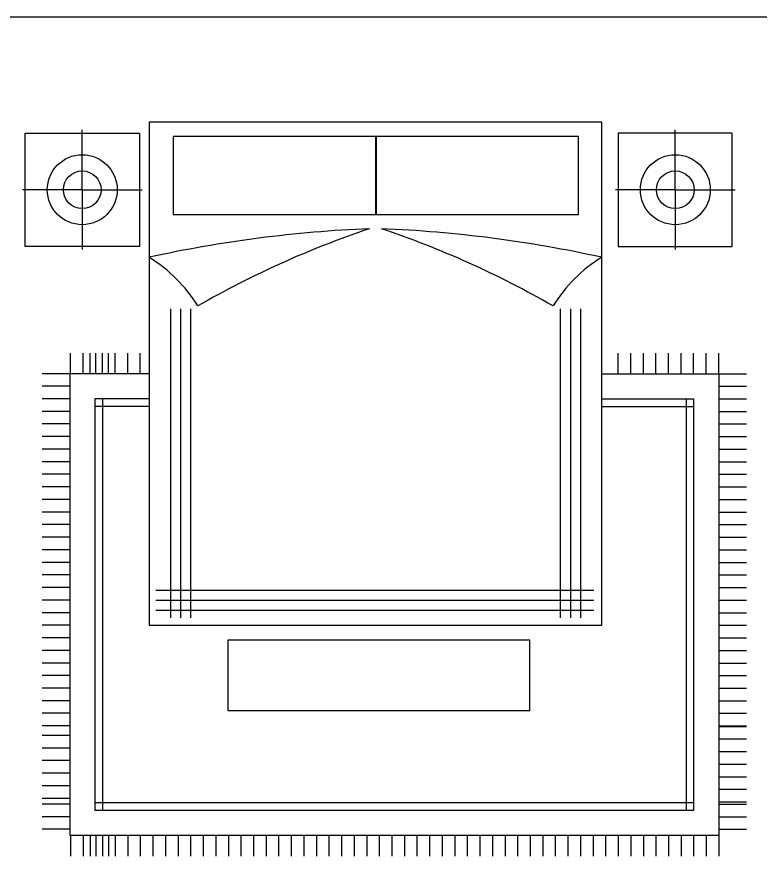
# Model space of a CAD drawing. Header units: millimetres. Extents: x 1787 to 68324, y 1435 to 30835.
# Drawn here: x 32910 to 35866, y 9540 to 12876 of the extents above; entities that cross this region are included whole.
import ezdxf

# ---------------------------------------------------------------- set-up
doc = ezdxf.new("R2010")
doc.units = ezdxf.units.MM
doc.layers.add('www.cad-blocks.net', color=7, linetype='Continuous')

# ---------------------------------------------------------------- blocks, each defined once
blk = doc.blocks.new('A$C51B40909')
for p, q in [((0.5038, 2.918, -0.1688), (0.5038, 0.918, -0.1688)), ((2.3038, 2.918, -0.1688), (0.5038, 2.918, -0.1688)), ((2.3038, 0.918, -0.1688), (2.3038, 2.918, -0.1688)), ((0.0114, 2.8739, -0.1688), (0.4654, 2.8739, -0.1688)), ((0.0114, 2.4239, -0.1688), (0.0114, 2.8739, -0.1688)), ((0.2381, 2.6492, -0.4387), (0.2381, 2.8873, -0.4387)), ((0.4654, 2.8739, -0.1688), (0.4654, 2.4239, -0.1688)), ((2.8227, 2.8739, -0.1688), (2.3687, 2.8739, -0.1688)), ((2.3687, 2.8739, -0.1688), (2.3687, 2.4239, -0.1688)), ((2.596, 2.6492, -0.4387), (2.596, 2.8873, -0.4387)), ((2.8227, 2.4239, -0.1688), (2.8227, 2.8739, -0.1688)), ((0.6002, 2.8613, -0.1688), (0.6002, 2.5502, -0.1688)), ((1.4075, 2.8613, -0.1688), (0.6002, 2.8613, -0.1688)), ((1.4035, 2.8613, -0.1688), (1.4035, 2.5502, -0.1688)), ((2.2108, 2.8613, -0.1688), (1.4035, 2.8613, -0.1688)), ((1.4075, 2.5502, -0.1688), (1.4075, 2.8613, -0.1688)), ((2.2108, 2.5502, -0.1688), (2.2108, 2.8613, -0.1688)), ((0.2381, 2.6492, -0.4387), (0, 2.6492, -0.4387)), ((0.2381, 2.6492, -0.4387), (0.4762, 2.6492, -0.4387)), ((0.2381, 2.6492, -0.4387), (0.2381, 2.4111, -0.4387)), ((2.596, 2.6492, -0.4387), (2.3579, 2.6492, -0.4387)), ((2.596, 2.6492, -0.4387), (2.596, 2.4111, -0.4387)), ((2.596, 2.6492, -0.4387), (2.8341, 2.6492, -0.4387)), ((0.6002, 2.5502, -0.1688), (1.4075, 2.5502, -0.1688)), ((1.4035, 2.5502, -0.1688), (2.2108, 2.5502, -0.1688)), ((0.4654, 2.4239, -0.1688), (0.0114, 2.4239, -0.1688)), ((2.3687, 2.4239, -0.1688), (2.8227, 2.4239, -0.1688)), ((0.5887, 2.1764, -0.1688), (0.5887, 0.9471, -0.1688)), ((0.6287, 2.1764, -0.1688), (0.6287, 0.9471, -0.1688)), ((0.6687, 2.1764, -0.1688), (0.6687, 0.9471, -0.1688)), ((2.1389, 2.1764, -0.1688), (2.1389, 0.9471, -0.1688)), ((2.1789, 2.1764, -0.1688), (2.1789, 0.9471, -0.1688)), ((2.2189, 2.1764, -0.1688), (2.2189, 0.9471, -0.1688)), ((0.192, 1.918, -0.1688), (0.192, 2, -0.1688)), ((0.242, 1.918, -0.1688), (0.242, 2, -0.1688)), ((0.269, 1.918, -0.1688), (0.269, 2, -0.1688)), ((0.292, 1.918, -0.1688), (0.292, 2, -0.1688)), ((0.319, 1.918, -0.1688), (0.319, 2, -0.1688)), ((0.342, 1.918, -0.1688), (0.342, 2, -0.1688)), ((0.369, 1.918, -0.1688), (0.369, 2, -0.1688)), ((0.419, 1.918, -0.1688), (0.419, 2, -0.1688)), ((0.469, 1.918, -0.1688), (0.469, 2, -0.1688)), ((2.369, 1.918, -0.1688), (2.369, 2, -0.1688)), ((2.419, 1.918, -0.1688), (2.419, 2, -0.1688)), ((2.469, 1.918, -0.1688), (2.469, 2, -0.1688)), ((2.519, 1.918, -0.1688), (2.519, 2, -0.1688)), ((2.569, 1.918, -0.1688), (2.569, 2, -0.1688)), ((2.619, 1.918, -0.1688), (2.619, 2, -0.1688)), ((2.669, 1.918, -0.1688), (2.669, 2, -0.1688)), ((2.719, 1.918, -0.1688), (2.719, 2, -0.1688)), ((2.769, 1.918, -0.1688), (2.769, 2, -0.1688)), ((0.1881, 1.918, -0.1688), (0.0781, 1.918, -0.1688)), ((0.1881, 1.918, -0.1688), (0.1881, 0.082, -0.1688)), ((0.5038, 1.918, -0.1688), (0.1881, 1.918, -0.1688)), ((2.3038, 1.918, -0.1688), (2.769, 1.918, -0.1688)), ((2.769, 1.918, -0.1688), (2.769, 0.082, -0.1688)), ((2.769, 1.918, -0.1688), (2.879, 1.918, -0.1688)), ((0.1881, 1.868, -0.1688), (0.0781, 1.868, -0.1688)), ((2.769, 1.868, -0.1688), (2.879, 1.868, -0.1688)), ((0.1881, 1.818, -0.1688), (0.0781, 1.818, -0.1688)), ((0.2881, 1.818, -0.1688), (0.2881, 0.182, -0.1688)), ((0.5038, 1.818, -0.1688), (0.2881, 1.818, -0.1688)), ((0.3181, 1.818, -0.1688), (0.3181, 0.182, -0.1688)), ((2.3038, 1.818, -0.1688), (2.669, 1.818, -0.1688)), ((2.639, 1.818, -0.1688), (2.639, 0.182, -0.1688)), ((2.669, 1.818, -0.1688), (2.669, 0.182, -0.1688)), ((2.769, 1.818, -0.1688), (2.879, 1.818, -0.1688)), ((0.5038, 1.788, -0.1688), (0.2881, 1.788, -0.1688)), ((2.3038, 1.788, -0.1688), (2.669, 1.788, -0.1688)), ((0.1881, 1.768, -0.1688), (0.0781, 1.768, -0.1688)), ((2.769, 1.768, -0.1688), (2.879, 1.768, -0.1688)), ((0.1881, 1.718, -0.1688), (0.0781, 1.718, -0.1688)), ((2.769, 1.718, -0.1688), (2.879, 1.718, -0.1688)), ((0.1881, 1.668, -0.1688), (0.0781, 1.668, -0.1688)), ((2.769, 1.668, -0.1688), (2.879, 1.668, -0.1688)), ((0.1881, 1.618, -0.1688), (0.0781, 1.618, -0.1688)), ((2.769, 1.618, -0.1688), (2.879, 1.618, -0.1688)), ((0.1881, 1.568, -0.1688), (0.0781, 1.568, -0.1688)), ((2.769, 1.568, -0.1688), (2.879, 1.568, -0.1688)), ((0.1881, 1.518, -0.1688), (0.0781, 1.518, -0.1688)), ((2.769, 1.518, -0.1688), (2.879, 1.518, -0.1688)), ((0.1881, 1.468, -0.1688), (0.0781, 1.468, -0.1688)), ((2.769, 1.468, -0.1688), (2.879, 1.468, -0.1688)), ((0.1881, 1.418, -0.1688), (0.0781, 1.418, -0.1688)), ((2.769, 1.418, -0.1688), (2.879, 1.418, -0.1688)), ((0.1881, 1.368, -0.1688), (0.0781, 1.368, -0.1688)), ((2.769, 1.368, -0.1688), (2.879, 1.368, -0.1688)), ((0.1881, 1.318, -0.1688), (0.0781, 1.318, -0.1688)), ((2.769, 1.318, -0.1688), (2.879, 1.318, -0.1688)), ((0.1881, 1.268, -0.1688), (0.0781, 1.268, -0.1688)), ((2.769, 1.268, -0.1688), (2.879, 1.268, -0.1688)), ((0.1881, 1.218, -0.1688), (0.0781, 1.218, -0.1688)), ((2.769, 1.218, -0.1688), (2.879, 1.218, -0.1688)), ((0.1881, 1.168, -0.1688), (0.0781, 1.168, -0.1688)), ((2.769, 1.168, -0.1688), (2.879, 1.168, -0.1688)), ((0.1881, 1.118, -0.1688), (0.0781, 1.118, -0.1688)), ((2.769, 1.118, -0.1688), (2.879, 1.118, -0.1688)), ((0.1881, 1.068, -0.1688), (0.0781, 1.068, -0.1688)), ((2.769, 1.068, -0.1688), (2.879, 1.068, -0.1688)), ((0.531, 1.0574, -0.1688), (2.2724, 1.0574, -0.1688)), ((0.1881, 1.018, -0.1688), (0.0781, 1.018, -0.1688)), ((0.531, 1.0174, -0.1688), (2.2724, 1.0174, -0.1688)), ((2.769, 1.018, -0.1688), (2.879, 1.018, -0.1688)), ((0.1881, 0.968, -0.1688), (0.0781, 0.968, -0.1688)), ((0.531, 0.9774, -0.1688), (2.2724, 0.9774, -0.1688)), ((2.769, 0.968, -0.1688), (2.879, 0.968, -0.1688)), ((0.1881, 0.918, -0.1688), (0.0781, 0.918, -0.1688)), ((0.5038, 0.918, -0.1688), (2.3038, 0.918, -0.1688)), ((2.769, 0.918, -0.1688), (2.879, 0.918, -0.1688)), ((0.1881, 0.868, -0.1688), (0.0781, 0.868, -0.1688)), ((2.769, 0.868, -0.1688), (2.879, 0.868, -0.1688)), ((0.817, 0.8591, -0.1688), (0.817, 0.5791, -0.1688)), ((2.017, 0.8591, -0.1688), (0.817, 0.8591, -0.1688)), ((2.017, 0.5791, -0.1688), (2.017, 0.8591, -0.1688)), ((0.1881, 0.818, -0.1688), (0.0781, 0.818, -0.1688)), ((2.769, 0.818, -0.1688), (2.879, 0.818, -0.1688)), ((0.1881, 0.768, -0.1688), (0.0781, 0.768, -0.1688)), ((2.769, 0.768, -0.1688), (2.879, 0.768, -0.1688)), ((0.1881, 0.718, -0.1688), (0.0781, 0.718, -0.1688)), ((2.769, 0.718, -0.1688), (2.879, 0.718, -0.1688)), ((0.1881, 0.668, -0.1688), (0.0781, 0.668, -0.1688)), ((2.769, 0.668, -0.1688), (2.879, 0.668, -0.1688)), ((0.1881, 0.618, -0.1688), (0.0781, 0.618, -0.1688)), ((2.769, 0.618, -0.1688), (2.879, 0.618, -0.1688)), ((0.1881, 0.568, -0.1688), (0.0781, 0.568, -0.1688)), ((0.817, 0.5791, -0.1688), (2.017, 0.5791, -0.1688)), ((2.769, 0.568, -0.1688), (2.879, 0.568, -0.1688)), ((0.1881, 0.518, -0.1688), (0.0781, 0.518, -0.1688)), ((2.769, 0.518, -0.1688), (2.879, 0.518, -0.1688)), ((2.769, 0.516, -0.1688), (2.879, 0.516, -0.1688)), ((0.1881, 0.48, -0.1688), (0.0781, 0.48, -0.1688)), ((2.769, 0.466, -0.1688), (2.879, 0.466, -0.1688)), ((0.1881, 0.43, -0.1688), (0.0781, 0.43, -0.1688)), ((2.769, 0.416, -0.1688), (2.879, 0.416, -0.1688)), ((0.1881, 0.38, -0.1688), (0.0781, 0.38, -0.1688)), ((2.769, 0.366, -0.1688), (2.879, 0.366, -0.1688)), ((0.1881, 0.33, -0.1688), (0.0781, 0.33, -0.1688)), ((2.769, 0.316, -0.1688), (2.879, 0.316, -0.1688)), ((0.1881, 0.28, -0.1688), (0.0781, 0.28, -0.1688)), ((2.769, 0.266, -0.1688), (2.879, 0.266, -0.1688)), ((0.1881, 0.23, -0.1688), (0.0781, 0.23, -0.1688)), ((0.1881, 0.207, -0.1688), (0.0781, 0.207, -0.1688)), ((0.1881, 0.207, -0.1688), (0.0781, 0.207, -0.1688)), ((2.669, 0.212, -0.1688), (0.2881, 0.212, -0.1688)), ((2.769, 0.216, -0.1688), (2.879, 0.216, -0.1688)), ((2.769, 0.207, -0.1688), (2.879, 0.207, -0.1688)), ((2.769, 0.207, -0.1688), (2.879, 0.207, -0.1688)), ((2.669, 0.182, -0.1688), (0.2881, 0.182, -0.1688)), ((0.1881, 0.157, -0.1688), (0.0781, 0.157, -0.1688)), ((2.769, 0.157, -0.1688), (2.879, 0.157, -0.1688)), ((0.1881, 0.107, -0.1688), (0.0781, 0.107, -0.1688)), ((2.769, 0.107, -0.1688), (2.879, 0.107, -0.1688)), ((2.769, 0.082, -0.1688), (0.1881, 0.082, -0.1688)), ((0.192, 0.082, -0.1688), (0.192, 0, -0.1688)), ((0.242, 0.082, -0.1688), (0.242, 0, -0.1688)), ((0.269, 0.082, -0.1688), (0.269, 0, -0.1688)), ((0.292, 0.082, -0.1688), (0.292, 0, -0.1688)), ((0.319, 0.082, -0.1688), (0.319, 0, -0.1688)), ((0.342, 0.082, -0.1688), (0.342, 0, -0.1688)), ((0.369, 0.082, -0.1688), (0.369, 0, -0.1688)), ((0.419, 0.082, -0.1688), (0.419, 0, -0.1688)), ((0.469, 0.082, -0.1688), (0.469, 0, -0.1688)), ((0.519, 0.082, -0.1688), (0.519, 0, -0.1688)), ((0.569, 0.082, -0.1688), (0.569, 0, -0.1688)), ((0.619, 0.082, -0.1688), (0.619, 0, -0.1688)), ((0.669, 0.082, -0.1688), (0.669, 0, -0.1688)), ((0.719, 0.082, -0.1688), (0.719, 0, -0.1688)), ((0.769, 0.082, -0.1688), (0.769, 0, -0.1688)), ((0.819, 0.082, -0.1688), (0.819, 0, -0.1688)), ((0.869, 0.082, -0.1688), (0.869, 0, -0.1688)), ((0.919, 0.082, -0.1688), (0.919, 0, -0.1688)), ((0.969, 0.082, -0.1688), (0.969, 0, -0.1688)), ((1.019, 0.082, -0.1688), (1.019, 0, -0.1688)), ((1.069, 0.082, -0.1688), (1.069, 0, -0.1688)), ((1.119, 0.082, -0.1688), (1.119, 0, -0.1688)), ((1.169, 0.082, -0.1688), (1.169, 0, -0.1688)), ((1.219, 0.082, -0.1688), (1.219, 0, -0.1688)), ((1.269, 0.082, -0.1688), (1.269, 0, -0.1688)), ((1.319, 0.082, -0.1688), (1.319, 0, -0.1688)), ((1.319, 0.082, -0.1688), (1.319, 0, -0.1688)), ((1.369, 0.082, -0.1688), (1.369, 0, -0.1688)), ((1.369, 0.082, -0.1688), (1.369, 0, -0.1688)), ((1.419, 0.082, -0.1688), (1.419, 0, -0.1688)), ((1.419, 0.082, -0.1688), (1.419, 0, -0.1688)), ((1.469, 0.082, -0.1688), (1.469, 0, -0.1688)), ((1.469, 0.082, -0.1688), (1.469, 0, -0.1688)), ((1.519, 0.082, -0.1688), (1.519, 0, -0.1688)), ((1.569, 0.082, -0.1688), (1.569, 0, -0.1688)), ((1.619, 0.082, -0.1688), (1.619, 0, -0.1688)), ((1.669, 0.082, -0.1688), (1.669, 0, -0.1688)), ((1.719, 0.082, -0.1688), (1.719, 0, -0.1688)), ((1.769, 0.082, -0.1688), (1.769, 0, -0.1688)), ((1.819, 0.082, -0.1688), (1.819, 0, -0.1688)), ((1.819, 0.082, -0.1688), (1.819, 0, -0.1688)), ((1.869, 0.082, -0.1688), (1.869, 0, -0.1688)), ((1.919, 0.082, -0.1688), (1.919, 0, -0.1688)), ((1.969, 0.082, -0.1688), (1.969, 0, -0.1688)), ((2.019, 0.082, -0.1688), (2.019, 0, -0.1688)), ((2.069, 0.082, -0.1688), (2.069, 0, -0.1688)), ((2.119, 0.082, -0.1688), (2.119, 0, -0.1688)), ((2.169, 0.082, -0.1688), (2.169, 0, -0.1688)), ((2.219, 0.082, -0.1688), (2.219, 0, -0.1688)), ((2.269, 0.082, -0.1688), (2.269, 0, -0.1688)), ((2.319, 0.082, -0.1688), (2.319, 0, -0.1688)), ((2.369, 0.082, -0.1688), (2.369, 0, -0.1688)), ((2.419, 0.082, -0.1688), (2.419, 0, -0.1688)), ((2.469, 0.082, -0.1688), (2.469, 0, -0.1688)), ((2.519, 0.082, -0.1688), (2.519, 0, -0.1688)), ((2.569, 0.082, -0.1688), (2.569, 0, -0.1688)), ((2.619, 0.082, -0.1688), (2.619, 0, -0.1688)), ((2.669, 0.082, -0.1688), (2.669, 0, -0.1688)), ((2.719, 0.082, -0.1688), (2.719, 0, -0.1688)), ((2.769, 0.082, -0.1688), (2.769, 0, -0.1688))]:
    blk.add_line(p, q)
for centre, radius in [((0.2381, 2.6492, -0.4387), 0.139), ((2.596, 2.6492, -0.4387), 0.139), ((0.2381, 2.6492, -0.4387), 0.075), ((2.596, 2.6492, -0.4387), 0.075)]:
    blk.add_circle(centre, radius)
for centre, radius, start, end in [((1.5915, -2.5724, -0.1688), 5.071, 92.3872, 102.3913), ((2.575, -1.0738, -0.1688), 3.7627, 108.5127, 119.9306), ((1.2161, -2.5724, -0.1688), 5.071, 77.6087, 87.6128), ((0.2326, -1.0738, -0.1688), 3.7627, 60.0694, 71.4873), ((0.2043, 1.8859, -0.1688), 0.5779, 31.4118, 58.8491), ((2.6032, 1.8859, -0.1688), 0.5779, 121.1509, 148.5882)]:
    blk.add_arc(centre, radius, start, end)
blk = doc.blocks.new('format')
at = {"color": 155, "true_color": 0x546d8e}
blk.add_line((47364.4, 22359.1), (110172.9, 22359.1), dxfattribs=at)

msp = doc.modelspace()

# ---------------------------------------------------------------- block references
at = {"xscale": 1000, "yscale": 1000, "zscale": 1000}
msp.add_blockref('A$C51B40909', (32932, 9539.6, 168.8), dxfattribs=at)
at = {"layer": 'www.cad-blocks.net'}
msp.add_blockref('format', (-41848.5, -9482.9), dxfattribs=at)

doc.saveas('drawing.dxf')
